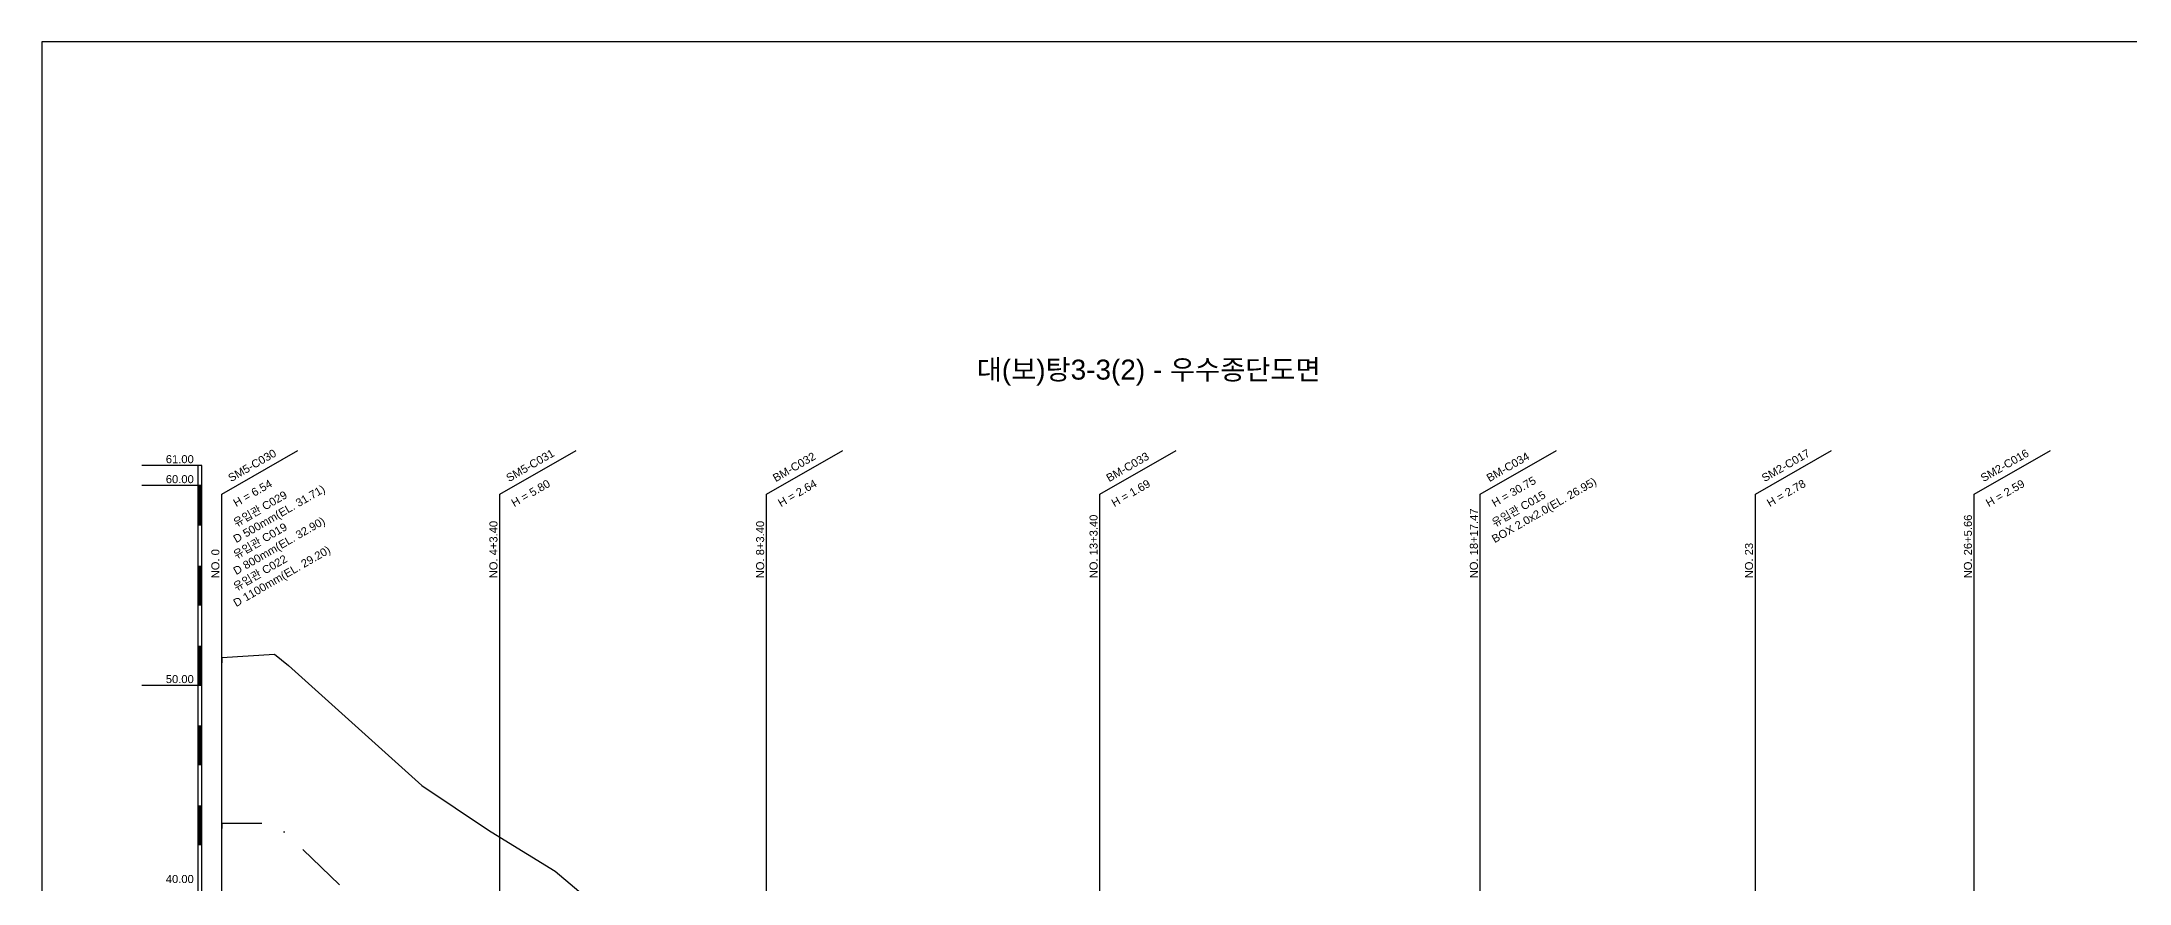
# Model space of a CAD drawing. Header units: millimetres. Extents: x -105495 to 3444, y -108190 to 2013.
# Drawn here: x 20 to 542, y -17648 to -17438 of the extents above; entities that cross this region are included whole.
import ezdxf
from ezdxf.enums import TextEntityAlignment as Align

# ---------------------------------------------------------------- set-up
doc = ezdxf.new("R2010")
doc.units = ezdxf.units.MM
doc.linetypes.add('DASHDOT', pattern=[25.4, 12.7, -6.35, 0, -6.35])
for name, color, linetype in [('KZ_종단_깃발', 7, 'Continuous'), ('KZ_종단_노선명', 7, 'Continuous'), ('KZ_종단_도각', 7, 'Continuous'), ('KZ_종단_암선1', 56, 'DASHDOT'), ('KZ_종단_지반선', 3, 'Continuous'), ('KZ_종단_폴대', 7, 'Continuous')]:
    doc.layers.add(name, color=color, linetype=linetype)
doc.styles.get("Standard").update_dxf_attribs({"font": 'arial.ttf'})

msp = doc.modelspace()

# ---------------------------------------------------------------- linework, layer by layer
at = {"layer": 'KZ_종단_깃발'}
for p, q in [((65, -17551.19), (84.05, -17540.19)), ((134.5, -17551.19), (153.55, -17540.19)), ((201.16, -17551.19), (220.22, -17540.19)), ((284.5, -17551.19), (303.55, -17540.19)), ((379.56, -17551.19), (398.61, -17540.19)), ((448.33, -17551.19), (467.39, -17540.19)), ((503.05, -17551.19), (522.1, -17540.19)), ((65, -17864), (65, -17551.19)), ((134.5, -17864), (134.5, -17551.19)), ((201.16, -17864), (201.16, -17551.19)), ((284.5, -17864), (284.5, -17551.19)), ((379.56, -17864), (379.56, -17551.19)), ((448.33, -17864), (448.33, -17551.19)), ((503.05, -17864), (503.05, -17551.19))]:
    msp.add_line(p, q, dxfattribs=at)
at = {"layer": 'KZ_종단_도각'}
msp.add_lwpolyline([(20, -18032), (861, -18032), (861, -17438), (20, -17438)], close=True, dxfattribs=at)
at = {"layer": 'KZ_종단_암선1', "flags": 128}
msp.add_lwpolyline([(65, -17633.42), (65, -17633.42), (65, -17633.42), (65, -17633.42), (65, -17633.42), (65, -17633.42), (65, -17633.42), (65, -17633.42), (65, -17634.75), (65, -17633.42), (78.19, -17633.46), (81.67, -17636.5), (98.33, -17652.59), (115, -17668.68), (131.67, -17680.94), (134.5, -17682.87), (148.33, -17692.31), (165, -17707.52), (181.67, -17717.41), (198.33, -17726.64), (201.17, -17728.1), (215, -17735.25), (231.67, -17745.14), (248.33, -17746.13), (265, -17748.18), (281.67, -17749.81), (284.5, -17751.13), (298.33, -17757.56), (315, -17758.64), (331.67, -17759.69), (348.33, -17757.88), (365, -17763.33), (369.72, -17763.07), (379.56, -17762.53), (379.56, -17762.53), (379.56, -17762.53), (379.56, -17762.53), (379.56, -17762.53), (379.57, -17762.53), (381.67, -17762.41), (398.33, -17761.48), (415, -17760.56), (431.67, -17759.63), (434.5, -17758.83), (448.33, -17754.9), (465, -17753.98), (481.67, -17753.46), (484.5, -17752.99), (498.33, -17750.67), (503.05, -17750.41), (510.82, -17748.31), (515, -17744.74), (520.85, -17741.34), (528.37, -17736.64)], dxfattribs=at)
at = {"layer": 'KZ_종단_지반선', "flags": 128}
msp.add_lwpolyline([(65, -17592.02), (65, -17592.02), (65, -17592.02), (65, -17592.02), (65, -17592.02), (65, -17592.02), (65, -17592.02), (65, -17592.02), (65, -17593.34), (65, -17592.02), (78.19, -17591.19), (81.67, -17594), (98.33, -17609), (115, -17624), (131.67, -17635.16), (134.5, -17636.91), (148.33, -17645.44), (165, -17659.56)], dxfattribs=at)
at = {"layer": 'KZ_종단_폴대'}
for p, q in [((60, -17544), (45, -17544)), ((60, -17549), (45, -17549)), ((60, -17599), (45, -17599))]:
    msp.add_line(p, q, dxfattribs=at)
msp.add_lwpolyline([(60, -17864), (60, -17544), (59, -17544), (59, -17864), (60, -17864)], dxfattribs=at)
at = {"layer": 'KZ_종단_폴대', "const_width": 1}
for points in [[(59.5, -17559), (59.5, -17549)], [(59.5, -17579), (59.5, -17569)], [(59.5, -17599), (59.5, -17589)], [(59.5, -17619), (59.5, -17609)], [(59.5, -17639), (59.5, -17629)]]:
    msp.add_lwpolyline(points, dxfattribs=at)

# ---------------------------------------------------------------- texts
at = {"layer": 'KZ_종단_깃발'}
for s, rotation, p in [('SM5-C030', 30, (67.6, -17548.69)), ('SM5-C031', 30, (137.1, -17548.69)), ('BM-C032', 30, (203.76, -17548.69)), ('BM-C033', 30, (287.1, -17548.69)), ('BM-C034', 30, (382.16, -17548.69)), ('SM2-C017', 30, (450.93, -17548.69)), ('SM2-C016', 30, (505.65, -17548.69)), ('NO. 13+3.40', 90, (284.5, -17572.19)), ('NO. 18+17.47', 90, (379.56, -17572.19)), ('NO. 26+5.66', 90, (503.05, -17572.19)), ('NO. 4+3.40', 90, (134.5, -17572.19)), ('NO. 8+3.40', 90, (201.16, -17572.19)), ('NO. 0', 90, (65, -17572.19)), ('NO. 23', 90, (448.33, -17572.19))]:
    msp.add_text(s, height=2, rotation=rotation, dxfattribs=at).set_placement(p, align=Align.BOTTOM_LEFT)
for s, p in [('H = 30.75', (382.16, -17552.69)), ('BOX 2.0x2.0(EL. 26.95)', (382.16, -17561.69)), ('H = 6.54', (67.6, -17552.69)), ('D 500mm(EL. 31.71)', (67.6, -17561.69)), ('유입관 C029', (67.6, -17557.69)), ('H = 5.80', (137.1, -17552.69)), ('H = 2.64', (203.76, -17552.69)), ('H = 1.69', (287.1, -17552.69)), ('유입관 C015', (382.16, -17557.69)), ('H = 2.78', (450.93, -17552.69)), ('H = 2.59', (505.65, -17552.69)), ('D 800mm(EL. 32.90)', (67.6, -17569.69)), ('유입관 C019', (67.6, -17565.69)), ('D 1100mm(EL. 29.20)', (67.6, -17577.69)), ('유입관 C022', (67.6, -17573.69))]:
    msp.add_text(s, height=2, rotation=30, dxfattribs=at).set_placement(p, align=Align.TOP_LEFT)
at = {"layer": 'KZ_종단_노선명'}
msp.add_text('대(보)탕3-3(2) - 우수종단도면', height=5, dxfattribs=at).set_placement((296.68, -17524), align=Align.BOTTOM_CENTER)
at = {"layer": 'KZ_종단_폴대'}
for s, p in [('61.00', (58, -17544)), ('60.00', (58, -17549)), ('50.00', (58, -17599)), ('40.00', (58, -17649))]:
    msp.add_text(s, height=2, dxfattribs=at).set_placement(p, align=Align.BOTTOM_RIGHT)

doc.saveas('drawing.dxf')
